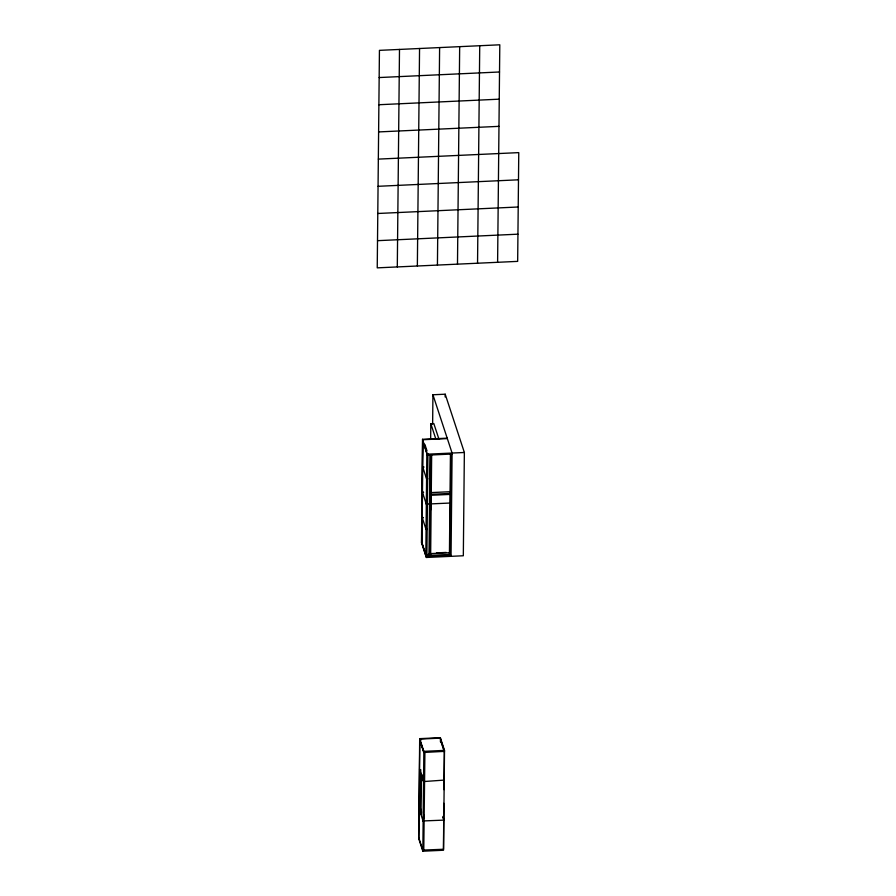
<?xml version="1.0" encoding="UTF-8"?>
<svg xmlns="http://www.w3.org/2000/svg" width="896" height="896" viewBox="0 0 896 896"><rect width="100%" height="100%" fill="white"/><g stroke="black" fill="none" stroke-linecap="round" stroke-linejoin="round"><path stroke-width="1.34" d="M397.298 266.93L399.493 49.437M417.357 266L419.552 48.507M447.194 438.166L422.531 439.298L421.49 542.674L426.384 557.469L463.322 555.766L464.363 452.48L445.2 394.206L432.925 394.766L432.634 424.088M419.686 738.651L418.678 838.51L422.845 851.2L443.498 850.248L444.506 750.389L440.339 737.699L419.686 738.651L423.853 751.341L423.55 781.379L424.603 781.334M421.635 543.11L422.677 439.734L447.339 438.592M418.824 838.947L419.832 739.088L440.474 738.125L440.44 741.888M426.888 554.602L425.824 554.646L426.082 529.536L422.206 517.541L422.722 467.197L423.774 467.152M427.146 529.267L426.082 529.312L426.586 478.979L422.722 466.995L422.968 441.885M420.314 810.186L420.728 769.642M421.008 814.453L421.411 775.085L422.475 775.029M422.845 851.2L423.147 821.162L419.138 808.976L420.202 808.931L421.4 812.582M421.411 775.085L423.539 781.57L423.147 820.949L443.8 820.12L442.915 817.41M426.384 557.469L421.646 542.046M452.077 454.026L427.414 455.157L422.531 439.298M424.099 817.869L424.133 815.136M424.906 752.293L423.774 849.744M430.091 554.613L426.899 554.758L427.907 454.821M430.035 454.72L429.027 554.658L429.576 556.338L430.606 455.011M430.662 438.973L430.819 423.73L433.821 423.584L438.917 439.062M430.539 510.194L430.853 478.262M430.64 556.293L431.659 454.966M437.427 265.082L439.611 47.578M445.166 396.995L445.2 394.206M443.822 803.309L443.509 849.262L422.856 850.091M443.968 789.656L444.349 750.949M449.434 553.717L450.442 453.768M449.994 555.397L451.013 454.07M451.046 556.326L452.088 453.04L432.925 394.766M457.486 264.152L459.67 46.648M477.546 263.222L479.73 45.73M497.605 262.304L499.8 44.8L379.434 50.355L377.238 267.859L517.664 261.374L518.762 152.622L378.336 159.107M379.165 77.549L499.52 71.982M378.885 104.731L499.251 99.176M378.616 131.925L498.971 126.358M378.067 186.301L518.482 179.805M377.787 213.483L518.213 206.998M377.518 240.677L517.933 234.181M427.907 453.611L426.843 453.656L426.586 478.766L427.65 478.722M427.426 454.182L464.363 452.48M422.722 466.995L423.786 466.95M426.586 478.979L427.65 478.923M427.269 503.653L426.328 504.202L422.464 492.318L423.528 492.262M422.464 492.43L423.528 492.374M431.256 495.275L450.61 494.379M426.339 504.09L449.624 503.059M422.206 517.541L423.27 517.496M423.27 517.709L422.206 517.754L421.949 542.875L425.824 554.646M426.082 529.536L427.134 529.48M436.486 552.888L446.208 552.44M430.091 553.627L449.445 552.731L450.005 554.422L430.651 555.318M429.531 554.187L426.899 554.758M426.395 556.494L451.058 555.352M420.896 740.219L419.832 740.275L423.842 752.461L444.494 751.363L440.462 739.11M423.853 751.341L444.506 750.389M423.539 781.57L444.058 780.102M423.147 821.162L424.211 821.117M430.819 423.73L435.904 439.208M424.894 444.45L427.045 450.99M422.666 440.709L427.414 455.157M440.597 740.544L444.349 751.934M419.821 740.062L423.842 752.315M442.915 816.435L443.666 818.709M419.541 769.205L423.55 781.379M420.336 808.226L421.523 811.843M420.19 808.774L421.579 812.997M418.846 837.906L422.856 850.226M450.061 491.725L430.707 492.61L431.267 494.301L450.621 493.405L450.061 491.725"/></g></svg>
